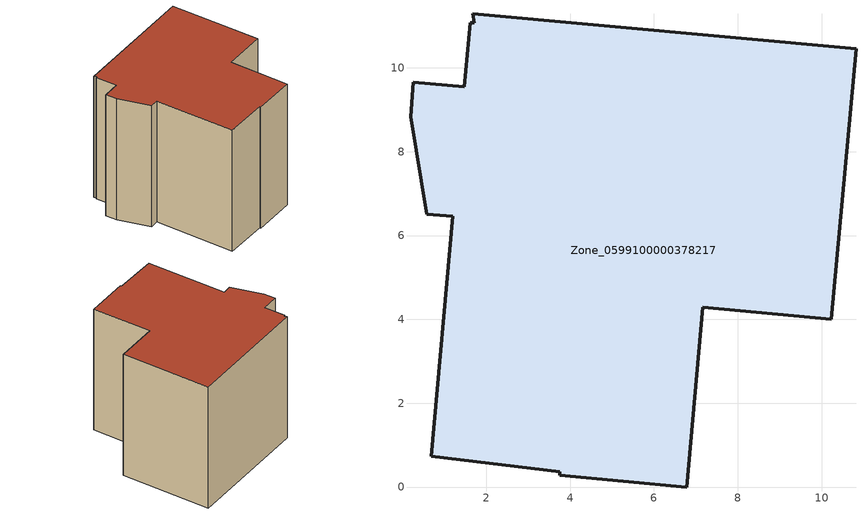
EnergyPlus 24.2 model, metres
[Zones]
Zone_0599100000378217
 floor ground (C_G): 10.23,4 7.17,4.28 6.78,0 3.75,0.28 3.76,0.37 0.69,0.73 1.2,6.46 0.58,6.51 0.19,8.83 0.26,9.65 1.48,9.55 1.61,11.08 1.71,11.07 1.68,11.29 10.82,10.46 z0
 wall outside (C_F): 7.17,4.28 10.23,4 10.82,10.46 1.68,11.29 1.71,11.07 1.61,11.08 1.48,9.55 0.26,9.65 0.19,8.83 0.58,6.51 1.2,6.46 0.69,0.73 3.76,0.37 3.75,0.28 6.78,0 7.17,4.28 z0:9.53
 roof outside (C_R): 1.68,11.29 1.71,11.07 1.61,11.08 1.48,9.55 0.26,9.65 0.19,8.83 0.58,6.51 1.2,6.46 0.69,0.73 3.76,0.37 3.75,0.28 6.78,0 7.17,4.28 10.23,4 10.82,10.46 z9.53
[BUILDING]
Pand.0599100000378217: North Axis=0; Terrain=City; Loads Convergence Tolerance Value=0.04; Temperature Convergence Tolerance Value=0.4; Solar Distribution=FullExterior; Maximum Number of Warmup Days=25; Minimum Number of Warmup Days=1
[Site:Location]
Rotterdam.The.Hague.AP_ZH_NLD Design_Conditions: Latitude=51.96; Longitude=4.45; Time Zone=1; Elevation=-4.5
[SITE:GROUNDTEMPERATURE:BUILDINGSURFACE]
18, 18, 18, 18, 18, 18, 18, 18, 18, 18, 18, 18
[MATERIAL] Thermal Absorptance=0.9; Solar Absorptance=0.7; Visible Absorptance=0.7
Name | Roughness | Thickness | Conductivity | Density | Specific Heat
G.TC.1992-2005 | MediumSmooth | 0.15 | 0.06 | 540 | 1210
F.TC.1992-2005 | Rough | 0.3 | 0.12 | 1920 | 840
R.TC.1992-2005 | MediumRough | 0.2 | 0.08 | 1500 | 1000
[CONSTRUCTION]
C_G: G.TC.1992-2005
C_F: F.TC.1992-2005
C_R: R.TC.1992-2005
[ZONE]
Zone_0599100000378217: Type=1; Multiplier=1; Ceiling Height=Autocalculate; Volume=Autocalculate; Floor Area=autocalculate; Part of Total Floor Area=Yes
[ZONEINFILTRATION:DESIGNFLOWRATE]
Infil_Zone_0599100000378217: Zone or ZoneList or Space or SpaceList=Zone_0599100000378217; Schedule=AlwaysOn; Design Flow Rate Calculation Method=Flow/Area; Flow Rate per Floor Area=0.0015; Constant Term Coefficient=1; Temperature Term Coefficient=0; Velocity Term Coefficient=0; Velocity Squared Term Coefficient=0
[HVACTEMPLATE:ZONE:IDEALLOADSAIRSYSTEM]
Zone_0599100000378217: Maximum Heating Supply Air Temperature=50; Minimum Cooling Supply Air Temperature=13; Maximum Heating Supply Air Humidity Ratio=0.0156; Minimum Cooling Supply Air Humidity Ratio=0.0077; Heating Limit=NoLimit; Cooling Limit=NoLimit; Dehumidification Control Type=ConstantSensibleHeatRatio; Cooling Sensible Heat Ratio=0.7; Dehumidification Setpoint=60; Humidification Control Type=None; Humidification Setpoint=30; Outdoor Air Method=None; Outdoor Air Flow Rate per Person=0.00944; Outdoor Air Flow Rate per Zone Floor Area=0; Outdoor Air Flow Rate per Zone=0; Demand Controlled Ventilation Type=None; Outdoor Air Economizer Type=NoEconomizer; Heat Recovery Type=None; Sensible Heat Recovery Effectiveness=0.7; Latent Heat Recovery Effectiveness=0.65
[ZONECONTROL:THERMOSTAT]
ThermostatControl_Zone_0599100000378217: Zone or ZoneList=Zone_0599100000378217; Control Type Schedule=DualSetpointControlType; Control 1=Thermostat_Zone_0599100000378217; Temperature Difference Between Cutout And Setpoint=0
[THERMOSTATSETPOINT:DUALSETPOINT]
Thermostat_Zone_0599100000378217: Heating Setpoint Temperature Schedule=HeatingSetpoint_Zone_0599100000378217; Cooling Setpoint Temperature Schedule=CoolingSetpoint_Zone_0599100000378217
[SCHEDULE:COMPACT]
HeatingSetpoint_Zone_0599100000378217: Through: 12/31, For: AllDays, Until: 24:00, 21
CoolingSetpoint_Zone_0599100000378217: Through: 12/31, For: AllDays, Until: 24:00, 24
DualSetpointControlType: Through: 12/31, For: AllDays, Until: 24:00, 4
AlwaysOn: Through: 12/31, For: AllDays, Until: 24:00, 1
